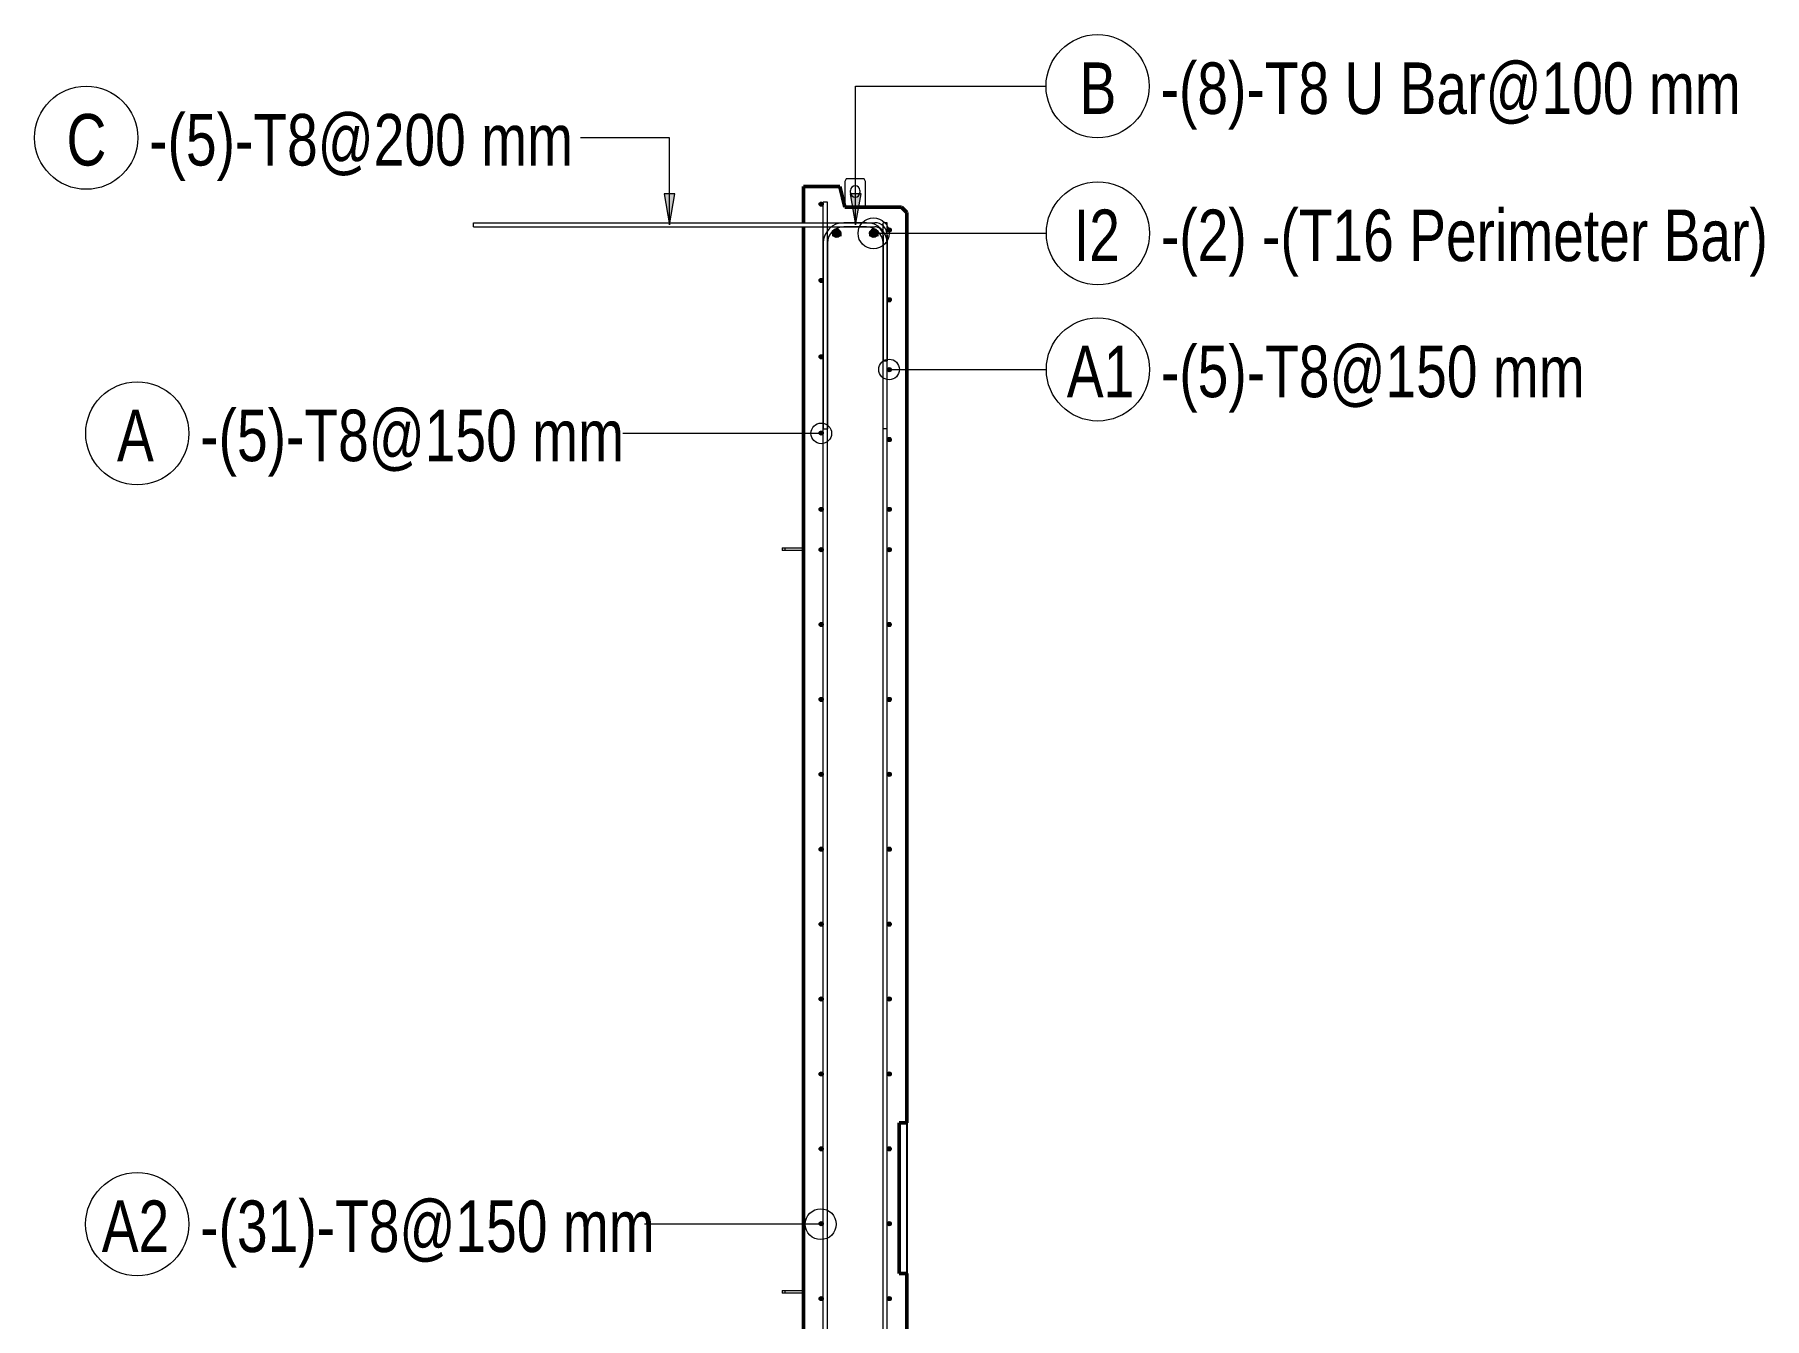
# Model space of a CAD drawing. Header units: millimetres. Extents: x -14581 to 6741, y -2784 to 21137.
# Drawn here: x -5553 to -2198, y 1505 to 3995 of the extents above; entities that cross this region are included whole.
import ezdxf

# ---------------------------------------------------------------- set-up
doc = ezdxf.new("R2010")
doc.units = ezdxf.units.MM
for name, color, linetype, lineweight in [('A-GENM', 13, 'Continuous', 18), ('A-WALL', 113, 'Continuous', 25), ('S-RBAR', 171, 'Continuous', 18), ('S-RBAR-IDEN', 171, 'Continuous', 9)]:
    doc.layers.add(name, color=color, linetype=linetype, lineweight=lineweight)
doc.styles.add('Nirmala UI Semilight', font='NirmalaS.ttf', dxfattribs={"width": 0.8, "height": 100})

# ---------------------------------------------------------------- blocks, each defined once
blk = doc.blocks.new('RR spread anchor face based - RR-SA-3_0-200-1726827-Elevation Right Copy 2')
at = {"layer": 'A-GENM'}
for p, q in [((20347.1, 3715), (20344.6, 3710)), ((20344.6, 3710), (20344.6, 3660.7)), ((20382.1, 3715), (20347.1, 3715)), ((20355.6, 3688.7), (20355.6, 3692.7)), ((20373.6, 3692.7), (20373.6, 3688.7)), ((20384.6, 3710), (20382.1, 3715)), ((20384.6, 3660), (20384.6, 3710))]:
    blk.add_line(p, q, dxfattribs=at)
for centre, start, end in [((20364.6, 3692.7), 0, 180), ((20364.6, 3688.7), 180, 0)]:
    blk.add_arc(centre, 9, start, end, dxfattribs=at)
blk = doc.blocks.new('RR spread anchor face based - RR-SA-0_7-110-1726815-Elevation Right Copy 2')
at = {"layer": 'A-GENM'}
for p, q in [((20223.1, 2999.5), (20228.1, 2999.5)), ((20223.1, 2999.5), (20223.1, 2994.5)), ((20228.1, 2994.5), (20223.1, 2994.5)), ((20228.1, 2999.5), (20264.6, 2999.5)), ((20228.1, 2999.5), (20228.1, 2994.5)), ((20264.6, 2994.5), (20228.1, 2994.5))]:
    blk.add_line(p, q, dxfattribs=at)
blk = doc.blocks.new('RR spread anchor face based - RR-SA-0_7-110-2888042-Elevation Right Copy 2')
at = {"layer": 'A-GENM'}
for p, q in [((20223.1, -862.5), (20228.1, -862.5)), ((20223.1, -862.5), (20223.1, -867.5)), ((20228.1, -867.5), (20223.1, -867.5)), ((20228.1, -862.5), (20264.6, -862.5)), ((20228.1, -862.5), (20228.1, -867.5)), ((20264.6, -867.5), (20228.1, -867.5))]:
    blk.add_line(p, q, dxfattribs=at)
blk = doc.blocks.new('M_Rebar Tag_rfa Dimension - DOT 1_5-793931-Elevation Right Copy 2')
at = {"layer": 'S-RBAR-IDEN'}
blk.add_circle((20834.6, 1108), 100, dxfattribs=at)
blk = doc.blocks.new('M_Rebar Tag_rfa Dimension - ARROW-793927-Elevation Right Copy 2')
at = {"layer": 'S-RBAR-IDEN'}
blk.add_circle((20834.6, -1644.6), 100, dxfattribs=at)
blk = doc.blocks.new('M_Rebar Tag_rfa MARK - DOT 1_5-794230-Elevation Right Copy 2')
at = {"layer": 'S-RBAR-IDEN'}
blk.add_circle((20834.6, -1342.6), 100, dxfattribs=at)
blk = doc.blocks.new('M_Rebar Tag_rfa Dimension - DOT-793929-Elevation Right Copy 2')
at = {"layer": 'S-RBAR-IDEN'}
blk.add_circle((18972.3, 3221.5), 100, dxfattribs=at)

msp = doc.modelspace()

# ---------------------------------------------------------------- hatches: boundary and pattern name
at = {"layer": 'S-RBAR'}
for points in [[(-4027.6, 3662), (-4023.6, 3666), (-4027.6, 3670), (-4031.6, 3666)], [(-3999.9, 3601.9), (-3991, 3604.8), (-3991, 3614.2), (-3999.9, 3617.1), (-4005.5, 3609.5)], [(-3928.2, 3601.9), (-3919.2, 3604.8), (-3919.2, 3614.2), (-3928.2, 3617.1), (-3933.7, 3609.5)], [(-3895.6, 3612), (-3891.6, 3616), (-3895.6, 3620), (-3899.6, 3616)], [(-4027.6, 3514), (-4023.6, 3518), (-4027.6, 3522), (-4031.6, 3518)], [(-3895.6, 3476.5), (-3891.6, 3480.5), (-3895.6, 3484.5), (-3899.6, 3480.5)], [(-4027.6, 3366), (-4023.6, 3370), (-4027.6, 3374), (-4031.6, 3370)], [(-3895.6, 3341), (-3891.6, 3345), (-3895.6, 3349), (-3899.6, 3345)], [(-4027.6, 3218), (-4023.6, 3222), (-4027.6, 3226), (-4031.6, 3222)], [(-3895.6, 3205.5), (-3891.6, 3209.5), (-3895.6, 3213.5), (-3899.6, 3209.5)], [(-4027.6, 3070), (-4023.6, 3074), (-4027.6, 3078), (-4031.6, 3074)], [(-3895.6, 3070), (-3891.6, 3074), (-3895.6, 3078), (-3899.6, 3074)], [(-4027.6, 2992), (-4023.6, 2996), (-4027.6, 3000), (-4031.6, 2996)], [(-3895.6, 2992), (-3891.6, 2996), (-3895.6, 3000), (-3899.6, 2996)], [(-4027.6, 2846.8), (-4023.6, 2850.8), (-4027.6, 2854.8), (-4031.6, 2850.8)], [(-3895.6, 2846.8), (-3891.6, 2850.8), (-3895.6, 2854.8), (-3899.6, 2850.8)], [(-4027.6, 2701.5), (-4023.6, 2705.5), (-4027.6, 2709.5), (-4031.6, 2705.5)], [(-3895.6, 2701.5), (-3891.6, 2705.5), (-3895.6, 2709.5), (-3899.6, 2705.5)], [(-4027.6, 2556.3), (-4023.6, 2560.3), (-4027.6, 2564.3), (-4031.4, 2560.1)], [(-3895.6, 2556.3), (-3891.6, 2560.3), (-3895.6, 2564.3), (-3899.4, 2560.1)], [(-4027.6, 2411.1), (-4023.6, 2415.1), (-4027.6, 2419.1), (-4031.6, 2415.1)], [(-3895.6, 2411.1), (-3891.6, 2415.1), (-3895.6, 2419.1), (-3899.6, 2415.1)], [(-4027.6, 2265.8), (-4023.6, 2269.8), (-4027.6, 2273.8), (-4031.6, 2269.8)], [(-3895.6, 2265.8), (-3891.6, 2269.8), (-3895.6, 2273.8), (-3899.6, 2269.8)], [(-4027.6, 2120.6), (-4023.6, 2124.6), (-4027.6, 2128.6), (-4031.6, 2124.6)], [(-3895.6, 2120.6), (-3891.6, 2124.6), (-3895.6, 2128.6), (-3899.6, 2124.6)], [(-4027.6, 1975.4), (-4023.6, 1979.4), (-4027.6, 1983.4), (-4031.6, 1979.4)], [(-3895.6, 1975.4), (-3891.6, 1979.4), (-3895.6, 1983.4), (-3899.6, 1979.4)], [(-4027.6, 1830.1), (-4023.6, 1834.1), (-4027.6, 1838.1), (-4031.6, 1834.1)], [(-3895.6, 1830.1), (-3891.6, 1834.1), (-3895.6, 1838.1), (-3899.6, 1834.1)], [(-4027.6, 1684.9), (-4023.6, 1688.9), (-4027.6, 1692.9), (-4031.6, 1688.9)], [(-3895.6, 1684.9), (-3891.6, 1688.9), (-3895.6, 1692.9), (-3899.6, 1688.9)], [(-4027.6, 1539.7), (-4023.6, 1543.7), (-4027.6, 1547.7), (-4031.6, 1543.7)], [(-3895.6, 1539.7), (-3891.6, 1543.7), (-3895.6, 1547.7), (-3899.6, 1543.7)]]:
    msp.add_hatch(color=256, dxfattribs=at).paths.add_polyline_path(points)
h = msp.add_hatch(color=256, dxfattribs=at)
edge = h.paths.add_edge_path()
edge.add_arc((-4027.6, 3666), 4, 0, 360)
h = msp.add_hatch(color=256, dxfattribs=at)
edge = h.paths.add_edge_path()
edge.add_arc((-3997.5, 3609.5), 8, 0, 360)
h = msp.add_hatch(color=256, dxfattribs=at)
edge = h.paths.add_edge_path()
edge.add_arc((-3925.7, 3609.5), 8, 0, 360)
h = msp.add_hatch(color=256, dxfattribs=at)
edge = h.paths.add_edge_path()
edge.add_arc((-3895.6, 3616), 4, 0, 360)
h = msp.add_hatch(color=256, dxfattribs=at)
edge = h.paths.add_edge_path()
edge.add_arc((-4027.6, 3518), 4, 0, 360)
h = msp.add_hatch(color=256, dxfattribs=at)
edge = h.paths.add_edge_path()
edge.add_arc((-3895.6, 3480.5), 4, 0, 360)
h = msp.add_hatch(color=256, dxfattribs=at)
edge = h.paths.add_edge_path()
edge.add_arc((-4027.6, 3370), 4, 0, 360)
h = msp.add_hatch(color=256, dxfattribs=at)
edge = h.paths.add_edge_path()
edge.add_arc((-3895.6, 3345), 4, 0, 360)
h = msp.add_hatch(color=256, dxfattribs=at)
edge = h.paths.add_edge_path()
edge.add_arc((-4027.6, 3222), 4, 0, 360)
h = msp.add_hatch(color=256, dxfattribs=at)
edge = h.paths.add_edge_path()
edge.add_arc((-3895.6, 3209.5), 4, 0, 360)
h = msp.add_hatch(color=256, dxfattribs=at)
edge = h.paths.add_edge_path()
edge.add_arc((-4027.6, 3074), 4, 0, 360)
h = msp.add_hatch(color=256, dxfattribs=at)
edge = h.paths.add_edge_path()
edge.add_arc((-3895.6, 3074), 4, 0, 360)
h = msp.add_hatch(color=256, dxfattribs=at)
edge = h.paths.add_edge_path()
edge.add_arc((-4027.6, 2996), 4, 0, 360)
h = msp.add_hatch(color=256, dxfattribs=at)
edge = h.paths.add_edge_path()
edge.add_arc((-3895.6, 2996), 4, 0, 360)
h = msp.add_hatch(color=256, dxfattribs=at)
edge = h.paths.add_edge_path()
edge.add_arc((-4027.6, 2850.8), 4, 0, 360)
h = msp.add_hatch(color=256, dxfattribs=at)
edge = h.paths.add_edge_path()
edge.add_arc((-3895.6, 2850.8), 4, 0, 360)
h = msp.add_hatch(color=256, dxfattribs=at)
edge = h.paths.add_edge_path()
edge.add_arc((-4027.6, 2705.5), 4, 0, 360)
h = msp.add_hatch(color=256, dxfattribs=at)
edge = h.paths.add_edge_path()
edge.add_arc((-3895.6, 2705.5), 4, 0, 360)
h = msp.add_hatch(color=256, dxfattribs=at)
edge = h.paths.add_edge_path()
edge.add_arc((-4027.6, 2560.3), 4, 0, 360)
h = msp.add_hatch(color=256, dxfattribs=at)
edge = h.paths.add_edge_path()
edge.add_arc((-3895.6, 2560.3), 4, 0, 360)
h = msp.add_hatch(color=256, dxfattribs=at)
edge = h.paths.add_edge_path()
edge.add_arc((-4027.6, 2415.1), 4, 0, 360)
h = msp.add_hatch(color=256, dxfattribs=at)
edge = h.paths.add_edge_path()
edge.add_arc((-3895.6, 2415.1), 4, 0, 360)
h = msp.add_hatch(color=256, dxfattribs=at)
edge = h.paths.add_edge_path()
edge.add_arc((-4027.6, 2269.8), 4, 0, 360)
h = msp.add_hatch(color=256, dxfattribs=at)
edge = h.paths.add_edge_path()
edge.add_arc((-3895.6, 2269.8), 4, 0, 360)
h = msp.add_hatch(color=256, dxfattribs=at)
edge = h.paths.add_edge_path()
edge.add_arc((-4027.6, 2124.6), 4, 0, 360)
h = msp.add_hatch(color=256, dxfattribs=at)
edge = h.paths.add_edge_path()
edge.add_arc((-3895.6, 2124.6), 4, 0, 360)
h = msp.add_hatch(color=256, dxfattribs=at)
edge = h.paths.add_edge_path()
edge.add_arc((-4027.6, 1979.4), 4, 0, 360)
h = msp.add_hatch(color=256, dxfattribs=at)
edge = h.paths.add_edge_path()
edge.add_arc((-3895.6, 1979.4), 4, 0, 360)
h = msp.add_hatch(color=256, dxfattribs=at)
edge = h.paths.add_edge_path()
edge.add_arc((-4027.6, 1834.1), 4, 0, 360)
h = msp.add_hatch(color=256, dxfattribs=at)
edge = h.paths.add_edge_path()
edge.add_arc((-3895.6, 1834.1), 4, 0, 360)
h = msp.add_hatch(color=256, dxfattribs=at)
edge = h.paths.add_edge_path()
edge.add_arc((-4027.6, 1688.9), 4, 0, 360)
h = msp.add_hatch(color=256, dxfattribs=at)
edge = h.paths.add_edge_path()
edge.add_arc((-3895.6, 1688.9), 4, 0, 360)
h = msp.add_hatch(color=256, dxfattribs=at)
edge = h.paths.add_edge_path()
edge.add_arc((-4027.6, 1543.7), 4, 0, 360)
h = msp.add_hatch(color=256, dxfattribs=at)
edge = h.paths.add_edge_path()
edge.add_arc((-3895.6, 1543.7), 4, 0, 360)
at = {"layer": 'S-RBAR-IDEN'}
for points in [[(-4321.7, 3626), (-4311.1, 3686), (-4332.2, 3686)], [(-3960.7, 3626), (-3950.2, 3686), (-3971.3, 3686)]]:
    msp.add_hatch(color=256, dxfattribs=at).paths.add_polyline_path(points)

# ---------------------------------------------------------------- linework, layer by layer
at = {"layer": 'A-WALL', "lineweight": 50}
for p, q in [((-4061.6, 3700), (-4061.6, 3630)), ((-3991.5, 3700), (-4061.6, 3700)), ((-3981.5, 3660), (-3991.5, 3700)), ((-3871.6, 3660), (-3981.5, 3660)), ((-3861.6, 3650), (-3871.6, 3660)), ((-3861.6, 1884.2), (-3861.6, 3650)), ((-4061.6, 3622), (-4061.6, 1040)), ((-3876.5, 1592.4), (-3876.5, 1884.2)), ((-3876.5, 1884.2), (-3861.6, 1884.2)), ((-3861.6, 1592.4), (-3876.5, 1592.4)), ((-3861.6, -1395), (-3861.6, 1592.4))]:
    msp.add_line(p, q, dxfattribs=at)
at = {"layer": 'A-WALL'}
msp.add_line((-3861.6, 1884.2), (-3861.6, 1592.4), dxfattribs=at)
at = {"layer": 'S-RBAR'}
for p, q in [((-4027.6, 3670), (-4031.6, 3666)), ((-4031.6, 3666), (-4027.6, 3662)), ((-4023.6, 3666), (-4027.6, 3670)), ((-4027.6, 3662), (-4023.6, 3666)), ((-4015.6, 3670), (-4023.6, 3670)), ((-4023.6, -1365), (-4023.6, 3670)), ((-4015.6, -1365), (-4015.6, 3670)), ((-4701.9, 3630), (-3923.6, 3630)), ((-4701.9, 3622), (-4701.9, 3630)), ((-3939.6, 3630), (-3983.6, 3630)), ((-3899.6, 3630), (-3907.6, 3630)), ((-3907.6, -1365), (-3907.6, 3630)), ((-3899.6, -1365), (-3899.6, 3630)), ((-4701.9, 3622), (-3923.6, 3622)), ((-4023.6, 3590), (-4023.6, 3230)), ((-4015.6, 3590), (-4015.6, 3230)), ((-3999.9, 3617.1), (-4005.5, 3609.5)), ((-4005.5, 3609.5), (-4005.5, 3603.6)), ((-4005.5, 3609.5), (-3999.9, 3601.9)), ((-3991, 3614.2), (-3999.9, 3617.1)), ((-3999.9, 3601.9), (-3991, 3604.8)), ((-3991, 3604.8), (-3991, 3614.2)), ((-3989.5, 3609.5), (-3989.5, 3603.6)), ((-3939.6, 3622), (-3983.6, 3622)), ((-3928.2, 3617.1), (-3933.7, 3609.5)), ((-3933.7, 3609.5), (-3933.7, 3603.6)), ((-3933.7, 3609.5), (-3928.2, 3601.9)), ((-3919.2, 3614.2), (-3928.2, 3617.1)), ((-3928.2, 3601.9), (-3919.2, 3604.8)), ((-3919.2, 3604.8), (-3919.2, 3614.2)), ((-3917.7, 3609.5), (-3917.7, 3603.6)), ((-3907.6, 3606), (-3907.6, 3362)), ((-3907.6, 3230), (-3907.6, 3590)), ((-3895.6, 3620), (-3899.6, 3616)), ((-3899.6, 3616), (-3895.6, 3612)), ((-3899.6, 3606), (-3899.6, 3362)), ((-3899.6, 3230), (-3899.6, 3590)), ((-3891.6, 3616), (-3895.6, 3620)), ((-3895.6, 3612), (-3891.6, 3616)), ((-4027.6, 3522), (-4031.6, 3518)), ((-4031.6, 3518), (-4027.6, 3514)), ((-4023.6, 3518), (-4027.6, 3522)), ((-4027.6, 3514), (-4023.6, 3518)), ((-3895.6, 3484.5), (-3899.6, 3480.5)), ((-3899.6, 3480.5), (-3895.6, 3476.5)), ((-3891.6, 3480.5), (-3895.6, 3484.5)), ((-3895.6, 3476.5), (-3891.6, 3480.5)), ((-4027.6, 3374), (-4031.6, 3370)), ((-4031.6, 3370), (-4027.6, 3366)), ((-4023.6, 3370), (-4027.6, 3374)), ((-4027.6, 3366), (-4023.6, 3370)), ((-3907.6, 3362), (-3899.6, 3362)), ((-3895.6, 3349), (-3899.6, 3345)), ((-3899.6, 3345), (-3895.6, 3341)), ((-3891.6, 3345), (-3895.6, 3349)), ((-3895.6, 3341), (-3891.6, 3345)), ((-4027.6, 3226), (-4031.6, 3222)), ((-4031.6, 3222), (-4027.6, 3218)), ((-4023.6, 3222), (-4027.6, 3226)), ((-4027.6, 3218), (-4023.6, 3222)), ((-4023.6, 3230), (-4015.6, 3230)), ((-3899.6, 3230), (-3907.6, 3230)), ((-3895.6, 3213.5), (-3899.6, 3209.5)), ((-3899.6, 3209.5), (-3895.6, 3205.5)), ((-3891.6, 3209.5), (-3895.6, 3213.5)), ((-3895.6, 3205.5), (-3891.6, 3209.5)), ((-4027.6, 3078), (-4031.6, 3074)), ((-4031.6, 3074), (-4027.6, 3070)), ((-4023.6, 3074), (-4027.6, 3078)), ((-4027.6, 3070), (-4023.6, 3074)), ((-3895.6, 3078), (-3899.6, 3074)), ((-3899.6, 3074), (-3895.6, 3070)), ((-3891.6, 3074), (-3895.6, 3078)), ((-3895.6, 3070), (-3891.6, 3074)), ((-4027.6, 3000), (-4031.6, 2996)), ((-4031.6, 2996), (-4027.6, 2992)), ((-4023.6, 2996), (-4027.6, 3000)), ((-4027.6, 2992), (-4023.6, 2996)), ((-3895.6, 3000), (-3899.6, 2996)), ((-3899.6, 2996), (-3895.6, 2992)), ((-3891.6, 2996), (-3895.6, 3000)), ((-3895.6, 2992), (-3891.6, 2996)), ((-4027.6, 2854.8), (-4031.6, 2850.8)), ((-4023.6, 2850.8), (-4027.6, 2854.8)), ((-3895.6, 2854.8), (-3899.6, 2850.8)), ((-3891.6, 2850.8), (-3895.6, 2854.8)), ((-4031.6, 2850.8), (-4027.6, 2846.8)), ((-4027.6, 2846.8), (-4023.6, 2850.8)), ((-3899.6, 2850.8), (-3895.6, 2846.8)), ((-3895.6, 2846.8), (-3891.6, 2850.8)), ((-4027.6, 2709.5), (-4031.6, 2705.5)), ((-4031.6, 2705.5), (-4027.6, 2701.5)), ((-4023.6, 2705.5), (-4027.6, 2709.5)), ((-4027.6, 2701.5), (-4023.6, 2705.5)), ((-3895.6, 2709.5), (-3899.6, 2705.5)), ((-3899.6, 2705.5), (-3895.6, 2701.5)), ((-3891.6, 2705.5), (-3895.6, 2709.5)), ((-3895.6, 2701.5), (-3891.6, 2705.5)), ((-4027.6, 2564.3), (-4031.4, 2560.1)), ((-4031.4, 2560.1), (-4027.6, 2556.3)), ((-4023.6, 2560.3), (-4027.6, 2564.3)), ((-4027.6, 2556.3), (-4023.6, 2560.3)), ((-3895.6, 2564.3), (-3899.4, 2560.1)), ((-3899.4, 2560.1), (-3895.6, 2556.3)), ((-3891.6, 2560.3), (-3895.6, 2564.3)), ((-3895.6, 2556.3), (-3891.6, 2560.3)), ((-4027.6, 2419.1), (-4031.6, 2415.1)), ((-4023.6, 2415.1), (-4027.6, 2419.1)), ((-3895.6, 2419.1), (-3899.6, 2415.1)), ((-3891.6, 2415.1), (-3895.6, 2419.1)), ((-4031.6, 2415.1), (-4027.6, 2411.1)), ((-4027.6, 2411.1), (-4023.6, 2415.1)), ((-3899.6, 2415.1), (-3895.6, 2411.1)), ((-3895.6, 2411.1), (-3891.6, 2415.1)), ((-4027.6, 2273.8), (-4031.6, 2269.8)), ((-4031.6, 2269.8), (-4027.6, 2265.8)), ((-4023.6, 2269.8), (-4027.6, 2273.8)), ((-4027.6, 2265.8), (-4023.6, 2269.8)), ((-3895.6, 2273.8), (-3899.6, 2269.8)), ((-3899.6, 2269.8), (-3895.6, 2265.8)), ((-3891.6, 2269.8), (-3895.6, 2273.8)), ((-3895.6, 2265.8), (-3891.6, 2269.8)), ((-4027.6, 2128.6), (-4031.6, 2124.6)), ((-4031.6, 2124.6), (-4027.6, 2120.6)), ((-4023.6, 2124.6), (-4027.6, 2128.6)), ((-4027.6, 2120.6), (-4023.6, 2124.6)), ((-3895.6, 2128.6), (-3899.6, 2124.6)), ((-3899.6, 2124.6), (-3895.6, 2120.6)), ((-3891.6, 2124.6), (-3895.6, 2128.6)), ((-3895.6, 2120.6), (-3891.6, 2124.6)), ((-4027.6, 1983.4), (-4031.6, 1979.4)), ((-4031.6, 1979.4), (-4027.6, 1975.4)), ((-4023.6, 1979.4), (-4027.6, 1983.4)), ((-4027.6, 1975.4), (-4023.6, 1979.4)), ((-3895.6, 1983.4), (-3899.6, 1979.4)), ((-3899.6, 1979.4), (-3895.6, 1975.4)), ((-3891.6, 1979.4), (-3895.6, 1983.4)), ((-3895.6, 1975.4), (-3891.6, 1979.4)), ((-4027.6, 1838.1), (-4031.6, 1834.1)), ((-4031.6, 1834.1), (-4027.6, 1830.1)), ((-4023.6, 1834.1), (-4027.6, 1838.1)), ((-4027.6, 1830.1), (-4023.6, 1834.1)), ((-3895.6, 1838.1), (-3899.6, 1834.1)), ((-3899.6, 1834.1), (-3895.6, 1830.1)), ((-3891.6, 1834.1), (-3895.6, 1838.1)), ((-3895.6, 1830.1), (-3891.6, 1834.1)), ((-4027.6, 1692.9), (-4031.6, 1688.9)), ((-4031.6, 1688.9), (-4027.6, 1684.9)), ((-4023.6, 1688.9), (-4027.6, 1692.9)), ((-4027.6, 1684.9), (-4023.6, 1688.9)), ((-3895.6, 1692.9), (-3899.6, 1688.9)), ((-3899.6, 1688.9), (-3895.6, 1684.9)), ((-3891.6, 1688.9), (-3895.6, 1692.9)), ((-3895.6, 1684.9), (-3891.6, 1688.9)), ((-4027.6, 1547.7), (-4031.6, 1543.7)), ((-4031.6, 1543.7), (-4027.6, 1539.7)), ((-4023.6, 1543.7), (-4027.6, 1547.7)), ((-4027.6, 1539.7), (-4023.6, 1543.7)), ((-3895.6, 1547.7), (-3899.6, 1543.7)), ((-3899.6, 1543.7), (-3895.6, 1539.7)), ((-3891.6, 1543.7), (-3895.6, 1547.7)), ((-3895.6, 1539.7), (-3891.6, 1543.7))]:
    msp.add_line(p, q, dxfattribs=at)
for centre, radius in [((-4027.6, 3666), 4), ((-3997.5, 3609.5), 8), ((-3925.7, 3609.5), 8), ((-3895.6, 3616), 4), ((-4027.6, 3518), 4), ((-3895.6, 3480.5), 4), ((-4027.6, 3370), 4), ((-3895.6, 3345), 4), ((-4027.6, 3222), 4), ((-3895.6, 3209.5), 4), ((-4027.6, 3074), 4), ((-3895.6, 3074), 4), ((-4027.6, 2996), 4), ((-3895.6, 2996), 4), ((-4027.6, 2850.8), 4), ((-3895.6, 2850.8), 4), ((-4027.6, 2705.5), 4), ((-3895.6, 2705.5), 4), ((-4027.6, 2560.3), 4), ((-3895.6, 2560.3), 4), ((-4027.6, 2415.1), 4), ((-3895.6, 2415.1), 4), ((-4027.6, 2269.8), 4), ((-3895.6, 2269.8), 4), ((-4027.6, 2124.6), 4), ((-3895.6, 2124.6), 4), ((-4027.6, 1979.4), 4), ((-3895.6, 1979.4), 4), ((-4027.6, 1834.1), 4), ((-3895.6, 1834.1), 4), ((-4027.6, 1688.9), 4), ((-3895.6, 1688.9), 4), ((-4027.6, 1543.7), 4), ((-3895.6, 1543.7), 4)]:
    msp.add_circle(centre, radius, dxfattribs=at)
for centre, radius, start, end in [((-3983.6, 3590), 40, 90, 180), ((-3939.6, 3590), 40, 360, 90), ((-3923.6, 3606), 24, 360, 90), ((-3983.6, 3590), 32, 90, 180), ((-3997.5, 3609.5), 8, 138.8157, 180), ((-3997.5, 3609.5), 8, 360, 116.1843), ((-3939.6, 3590), 32, 0, 90), ((-3925.7, 3609.5), 8, 63.503, 180), ((-3923.6, 3606), 16, 0, 90), ((-3925.7, 3609.5), 8, 360, 41.497)]:
    msp.add_arc(centre, radius, start, end, dxfattribs=at)
at = {"layer": 'S-RBAR-IDEN'}
for p, q in [((-3960.7, 3894.7), (-3591.5, 3894.7)), ((-3960.7, 3626), (-3960.7, 3894.7)), ((-4321.7, 3794.7), (-4494.5, 3794.7)), ((-4321.7, 3626), (-4321.7, 3794.7)), ((-4311.1, 3686), (-4332.2, 3686)), ((-4332.2, 3686), (-4321.7, 3626)), ((-4321.7, 3626), (-4311.1, 3686)), ((-3950.2, 3686), (-3971.3, 3686)), ((-3971.3, 3686), (-3960.7, 3626)), ((-3960.7, 3626), (-3950.2, 3686)), ((-3926, 3609.4), (-3590.9, 3609.4)), ((-3895.9, 3345.4), (-3590.9, 3345.4)), ((-4027.4, 3221.5), (-4412.5, 3221.5)), ((-4028.4, 1688), (-4370.2, 1688))]:
    msp.add_line(p, q, dxfattribs=at)
for centre, radius in [((-3926, 3609.4), 30), ((-3895.9, 3345.4), 20), ((-4027.4, 3221.5), 20), ((-4028.4, 1688), 30)]:
    msp.add_circle(centre, radius, dxfattribs=at)

# ---------------------------------------------------------------- block references
at = {"layer": 'A-GENM'}
for name, p in [('RR spread anchor face based - RR-SA-3_0-200-1726827-Elevation Right Copy 2', (-24326.1, 0)), ('RR spread anchor face based - RR-SA-0_7-110-1726815-Elevation Right Copy 2', (-24326.1, 0)), ('RR spread anchor face based - RR-SA-0_7-110-2888042-Elevation Right Copy 2', (-24326.1, 2422))]:
    msp.add_blockref(name, p, dxfattribs=at)
at = {"layer": 'S-RBAR-IDEN'}
for name, p in [('M_Rebar Tag_rfa Dimension - ARROW-793927-Elevation Right Copy 2', (-24326.1, 5539.3)), ('M_Rebar Tag_rfa Dimension - ARROW-793927-Elevation Right Copy 2', (-26287.5, 5439.3)), ('M_Rebar Tag_rfa MARK - DOT 1_5-794230-Elevation Right Copy 2', (-24325.5, 4952)), ('M_Rebar Tag_rfa Dimension - DOT-793929-Elevation Right Copy 2', (-22463.2, 123.9)), ('M_Rebar Tag_rfa Dimension - DOT-793929-Elevation Right Copy 2', (-24326.1, 0)), ('M_Rebar Tag_rfa Dimension - DOT 1_5-793931-Elevation Right Copy 2', (-26188.5, 580))]:
    msp.add_blockref(name, p, dxfattribs=at)

# ---------------------------------------------------------------- texts
at = {"layer": 'S-RBAR-IDEN', "char_height": 100, "attachment_point": 1, "style": 'Nirmala UI Semilight'}
for s, insert, width in [('B', (-3526.4, 3940.8), 76.962), ('-(8)-T8 U Bar@100 mm', (-3369.3, 3940.8), 1349.4), ('C', (-5491, 3840.8), 84.658), ('-(5)-T8@200 mm', (-5330.7, 3840.8), 1010.768), ('I2', (-3537.4, 3655.5), 105.181), ('-(2) -(T16 Perimeter Bar)', (-3368.7, 3655.5), 1398.143), ('A1', (-3551.2, 3391.5), 138.532), ('-(5)-T8@150 mm', (-3368.7, 3391.5), 990.244), ('A', (-5393.1, 3267.5), 87.224), ('-(5)-T8@150 mm', (-5231.7, 3267.5), 990.244), ('A2', (-5422.7, 1734), 159.055), ('-(31)-T8@150 mm', (-5231.7, 1734), 1041.552)]:
    msp.add_mtext(s, dxfattribs=dict(at, insert=insert, width=width))

doc.saveas('drawing.dxf')
